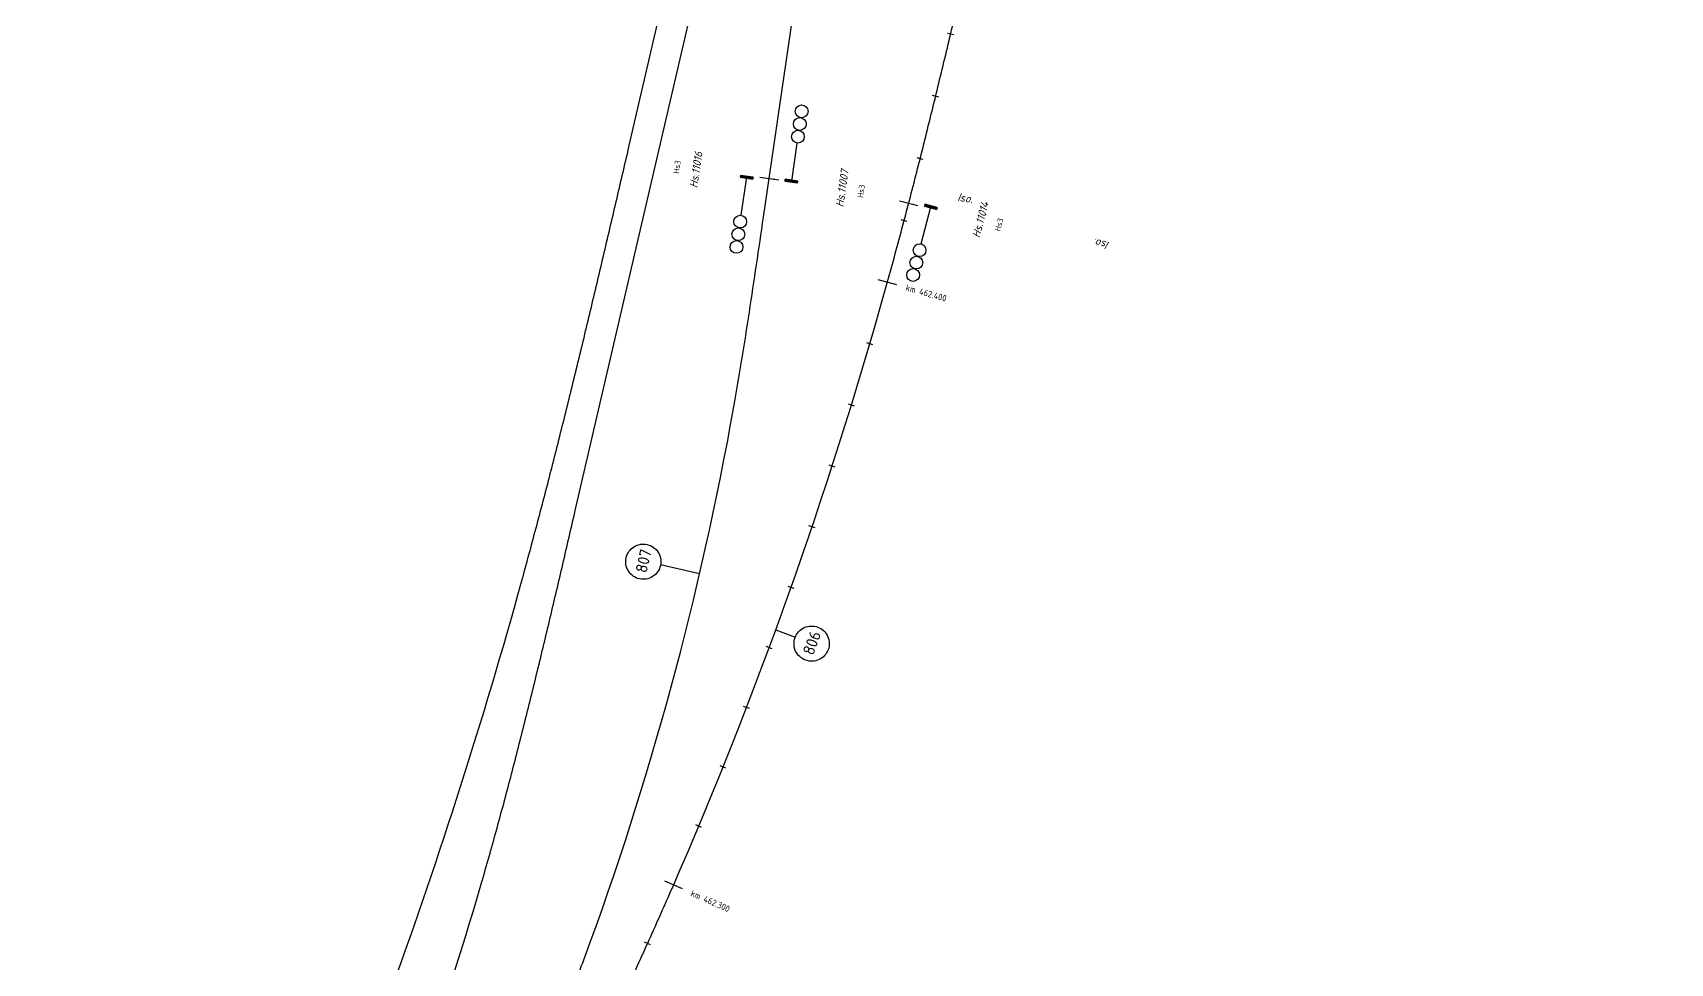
# Model space of a CAD drawing. Header units: metres. Extents: x 3897055 to 3898291, y -5462367 to -5461157.
# Drawn here: x 3897483.5 to 3897739.3, y -5462225.2 to -5462079.8 of the extents above; entities that cross this region are included whole.
import ezdxf
from ezdxf.enums import TextEntityAlignment as Align

# ---------------------------------------------------------------- set-up
doc = ezdxf.new("R2010")
doc.units = ezdxf.units.M
doc.layers.get('0').update_dxf_attribs({"color": 211})
for name, color, linetype in [('JBTFE__INNSETTINGSPUNKT', 62, 'Continuous'), ('JBTOB__NAVN', 2, 'Continuous'), ('JBTSI_SA_SKJ', 2, 'Continuous'), ('JBTSI_SA_SPF', 2, 'Continuous'), ('RC_SYMBOLFRAMES', 7, 'Continuous')]:
    doc.layers.add(name, color=color, linetype=linetype)
for name, color, linetype, true_color in [('JBTFE_ANNOTATIONS_MILEAGE', 2, 'Continuous', 0xffff00), ('JBTOB_KO_SPO', 2, 'Continuous', 0xffff00), ('JBTSI__INFO', 4, 'Continuous', 0x00ffff), ('JBTSI__NAVN', 2, 'Continuous', 0xffff00), ('JBTSI_SA_SIG', 2, 'Continuous', 0xffff00)]:
    doc.layers.add(name, color=color, linetype=linetype, true_color=true_color)
doc.styles.add('ISO', font='iso3098.shx')
doc.styles.add('RC-STANDARD', font='iso3098.shx')

# ---------------------------------------------------------------- blocks, each defined once
blk = doc.blocks.new('NO-BN-2D-JBTFE-SECTION-SYMBOL')
at = {"color": 0, "linetype": 'ByBlock', "lineweight": -2, "transparency": 16777216, "style": 'ISO'}
blk.add_attdef('X_001', (-0.63, -0.9), '', height=1.8, dxfattribs=at)
blk = doc.blocks.new('*Z41')
at = {"layer": 'RC_SYMBOLFRAMES', "color": 0, "linetype": 'Continuous', "transparency": 16777216}
blk.add_lwpolyline([(-0.14, 2.75, -0.414214), (2.63, 0.02), (2.63, 0.02, -0.414214), (-0.09, -2.75, -0.414214), (-2.87, -0.03), (-2.87, -0.03, -0.414214), (-0.14, 2.75)], format="xyb", close=True, dxfattribs=at)
blk.add_lwpolyline([(0.08, -9), (0.02, -2.75)], dxfattribs=at)
at = {"color": 0, "linetype": 'ByBlock', "lineweight": -2, "transparency": 16777216}
ref = blk.add_blockref('NO-BN-2D-JBTFE-SECTION-SYMBOL', (0, 0), dxfattribs=dict(at, rotation=0.5103120315766796))
ref.add_attrib('X_001', '807', (-1.82, -0.92), dxfattribs={"color": 0, "linetype": 'ByBlock', "lineweight": -2, "transparency": 16777216, "height": 1.8, "rotation": 0.5103, "style": 'ISO'})
at = {"layer": 'JBTSI__INFO', "color": 0, "linetype": 'ByBlock', "lineweight": -2, "transparency": 16777216, "style": 'ISO'}
blk.add_attdef('OBJEKTINFO', text='', height=0.9, rotation=270, dxfattribs=at).set_placement((-1.4, 30), align=Align.MIDDLE_CENTER)
at = {"layer": 'JBTSI__NAVN', "color": 0, "linetype": 'ByBlock', "lineweight": -2, "transparency": 16777216, "style": 'ISO', "oblique": 15}
blk.add_attdef('OBJEKTNAVN', text='', height=1.25, rotation=270, dxfattribs=at).set_placement((1.4, 30), align=Align.MIDDLE_CENTER)
blk = doc.blocks.new('*Z42')
at = {"layer": 'RC_SYMBOLFRAMES', "color": 0, "linetype": 'Continuous', "transparency": 16777216}
blk.add_lwpolyline([(0, 6), (-0.04, 2.75)], dxfattribs=at)
blk.add_lwpolyline([(-0.08, 2.75, -0.414214), (2.67, 0), (2.67, 0, -0.414214), (-0.08, -2.75, -0.414214), (-2.83, 0), (-2.83, 0, -0.414214), (-0.08, 2.75)], format="xyb", close=True, dxfattribs=at)
at = {"color": 0, "linetype": 'ByBlock', "lineweight": -2, "transparency": 16777216}
ref = blk.add_blockref('NO-BN-2D-JBTFE-SECTION-SYMBOL', (0, 0), dxfattribs=at)
ref.add_attrib('X_001', '806', (-1.83, -0.9), dxfattribs={"color": 0, "linetype": 'ByBlock', "lineweight": -2, "transparency": 16777216, "height": 1.8, "rotation": 360, "style": 'ISO'})
at = {"layer": 'JBTSI__INFO', "color": 0, "linetype": 'ByBlock', "lineweight": -2, "transparency": 16777216, "style": 'ISO'}
blk.add_attdef('OBJEKTINFO', text='', height=0.9, rotation=270, dxfattribs=at).set_placement((-1.4, -30), align=Align.MIDDLE_CENTER)
at = {"layer": 'JBTSI__NAVN', "color": 0, "linetype": 'ByBlock', "lineweight": -2, "transparency": 16777216, "style": 'ISO', "oblique": 15}
blk.add_attdef('OBJEKTNAVN', text='', height=1.25, rotation=270, dxfattribs=at).set_placement((1.4, -30), align=Align.MIDDLE_CENTER)
blk = doc.blocks.new('*Z58', base_point=(304770.23, 6702976.87))
at = {"color": 0}
for p, q in [((305122.7, 6703275.53), (305123.16, 6703274.64)), ((305113.38, 6703271.72), (305114.81, 6703269.08)), ((305105.08, 6703266.02), (305105.57, 6703265.15)), ((305096.38, 6703261.09), (305096.88, 6703260.22)), ((305087.74, 6703256.04), (305088.25, 6703255.18)), ((305079.18, 6703250.86), (305079.7, 6703250.01)), ((305070.68, 6703245.57), (305071.22, 6703244.72)), ((305062.27, 6703240.15), (305062.82, 6703239.31)), ((305053.93, 6703234.62), (305054.49, 6703233.79)), ((305045.67, 6703228.97), (305046.24, 6703228.15)), ((305037.49, 6703223.21), (305038.07, 6703222.4)), ((305028.79, 6703218.14), (305030.57, 6703215.73)), ((305021.37, 6703211.35), (305021.97, 6703210.55)), ((305013.42, 6703205.28), (305014.03, 6703204.49)), ((305005.52, 6703199.13), (305006.14, 6703198.34)), ((304997.68, 6703192.93), (304998.3, 6703192.14))]:
    blk.add_line(p, q, dxfattribs=at)
at = {"color": 0, "char_height": 1, "attachment_point": 4, "style": 'RC-STANDARD'}
for s, insert, rotation in [('km 462.300', (305112.67, 6703273.04), 118.3359), ('km 462.400', (305027.9, 6703219.35), 126.3589)]:
    blk.add_mtext(s, dxfattribs=dict(at, insert=insert, rotation=rotation))
blk = doc.blocks.new('NO-BN-2D-JBTSI-TOGDETEKSJON-EN-STREK-ISOLERT-SKJOET')
at = {"color": 0, "linetype": 'ByBlock', "lineweight": -2, "transparency": 16777216}
blk.add_line((0, -2.25), (0, 0.75), dxfattribs=at)
blk = doc.blocks.new('NO-BN-2D-INSERTION-POINT')
at = {"layer": 'JBTFE__INNSETTINGSPUNKT', "linetype": 'ByBlock', "lineweight": -2, "transparency": 16777216}
for p, q in [((-0.05, 0), (0.05, 0)), ((0, -0.05), (0, 0.05))]:
    blk.add_line(p, q, dxfattribs=at)
blk.add_circle((0, 0), 0.05, dxfattribs=at)
blk = doc.blocks.new('*Z78')
at = {"color": 0, "linetype": 'ByBlock', "lineweight": -2, "transparency": 16777216}
blk.add_blockref('NO-BN-2D-INSERTION-POINT', (0, 0), dxfattribs=at)
at = {"color": 0, "linetype": 'ByBlock', "lineweight": -2, "transparency": 16777216, "rotation": 179.9999999995285}
blk.add_blockref('NO-BN-2D-JBTSI-TOGDETEKSJON-EN-STREK-ISOLERT-SKJOET', (0, 0), dxfattribs=at)
at = {"layer": 'JBTSI__INFO', "color": 0, "linetype": 'ByBlock', "lineweight": -2, "transparency": 16777216, "style": 'ISO'}
blk.add_attdef('OBJEKTINFO', text='', height=0.9, rotation=270, dxfattribs=at).set_placement((-1.4, -30), align=Align.MIDDLE_CENTER)
at = {"layer": 'JBTSI__NAVN', "color": 0, "linetype": 'ByBlock', "lineweight": -2, "transparency": 16777216, "style": 'ISO', "oblique": 15}
blk.add_attdef('OBJEKTNAVN', text='', height=1.25, rotation=270, dxfattribs=at).set_placement((1.4, -30), align=Align.MIDDLE_CENTER)
blk = doc.blocks.new('*Z79')
at = {"color": 0, "linetype": 'ByBlock', "lineweight": -2, "transparency": 16777216}
blk.add_blockref('NO-BN-2D-INSERTION-POINT', (0, 0), dxfattribs=at)
at = {"color": 0, "linetype": 'ByBlock', "lineweight": -2, "transparency": 16777216, "rotation": 180.0000032147362}
blk.add_blockref('NO-BN-2D-JBTSI-TOGDETEKSJON-EN-STREK-ISOLERT-SKJOET', (0, 0), dxfattribs=at)
at = {"layer": 'JBTSI__INFO', "color": 0, "linetype": 'ByBlock', "lineweight": -2, "transparency": 16777216, "style": 'ISO'}
blk.add_attdef('OBJEKTINFO', text='', height=0.9, rotation=270, dxfattribs=at).set_placement((-1.4, -30), align=Align.MIDDLE_CENTER)
at = {"layer": 'JBTSI__NAVN', "color": 0, "linetype": 'ByBlock', "lineweight": -2, "transparency": 16777216, "style": 'ISO', "oblique": 15}
blk.add_attdef('OBJEKTNAVN', text='', height=1.25, rotation=270, dxfattribs=at).set_placement((1.4, -30), align=Align.MIDDLE_CENTER)
blk = doc.blocks.new('NO-BN-2D-JBTSI-SIGNAL-20-HS3')
at = {"color": 0, "linetype": 'ByBlock', "lineweight": -2, "transparency": 16777216}
blk.add_line((0, 6), (0, 0), dxfattribs=at)
at = {"color": 0, "linetype": 'Continuous', "lineweight": -2, "transparency": 16777216}
for p, q in [((-0.71, -0.15), (-1, 0.14)), ((-0.76, -0.15), (-1, 0.09)), ((-0.8, -0.15), (-1, 0.05)), ((-0.85, -0.15), (-1, 0)), ((-0.67, -0.15), (-0.97, 0.15)), ((-0.62, -0.15), (-0.92, 0.15)), ((-0.58, -0.15), (-0.88, 0.15)), ((-0.53, -0.15), (-0.83, 0.15)), ((-0.49, -0.15), (-0.79, 0.15)), ((-0.44, -0.15), (-0.74, 0.15)), ((-0.4, -0.15), (-0.7, 0.15)), ((-0.35, -0.15), (-0.65, 0.15)), ((-0.31, -0.15), (-0.61, 0.15)), ((-0.26, -0.15), (-0.56, 0.15)), ((-0.22, -0.15), (-0.52, 0.15)), ((-0.17, -0.15), (-0.47, 0.15)), ((-0.13, -0.15), (-0.43, 0.15)), ((-0.08, -0.15), (-0.38, 0.15)), ((-0.04, -0.15), (-0.34, 0.15)), ((0.01, -0.15), (-0.29, 0.15)), ((0.05, -0.15), (-0.25, 0.15)), ((0.1, -0.15), (-0.2, 0.15)), ((0.14, -0.15), (-0.16, 0.15)), ((0.18, -0.15), (-0.12, 0.15)), ((0.23, -0.15), (-0.07, 0.15)), ((0.27, -0.15), (-0.03, 0.15)), ((0.32, -0.15), (0.02, 0.15)), ((0.36, -0.15), (0.06, 0.15)), ((0.41, -0.15), (0.11, 0.15)), ((0.45, -0.15), (0.15, 0.15)), ((0.5, -0.15), (0.2, 0.15)), ((0.54, -0.15), (0.24, 0.15)), ((0.59, -0.15), (0.29, 0.15)), ((0.63, -0.15), (0.33, 0.15)), ((0.68, -0.15), (0.38, 0.15)), ((0.72, -0.15), (0.42, 0.15)), ((0.77, -0.15), (0.47, 0.15)), ((0.81, -0.15), (0.51, 0.15)), ((0.86, -0.15), (0.56, 0.15)), ((0.9, -0.15), (0.6, 0.15)), ((0.95, -0.15), (0.65, 0.15)), ((0.99, -0.15), (0.69, 0.15)), ((1, -0.11), (0.74, 0.15)), ((1, -0.07), (0.78, 0.15)), ((1, -0.02), (0.83, 0.15)), ((1, 0.02), (0.87, 0.15)), ((1, 0.07), (0.92, 0.15)), ((1, 0.11), (0.96, 0.15)), ((-0.89, -0.15), (-1, -0.04)), ((-0.94, -0.15), (-1, -0.09)), ((-0.98, -0.15), (-1, -0.13))]:
    blk.add_line(p, q, dxfattribs=at)
at = {"color": 0, "linetype": 'ByBlock', "lineweight": -2, "transparency": 16777216}
blk.add_lwpolyline([(1, -0.15), (1, 0.15), (-1, 0.15), (-1, -0.15)], close=True, dxfattribs=at)
for centre in [(0, 11), (0, 9), (0, 7)]:
    blk.add_circle(centre, 1, dxfattribs=at)
blk = doc.blocks.new('*Z80')
at = {"color": 0, "linetype": 'ByBlock', "lineweight": -2, "transparency": 16777216, "rotation": 89.9999999995285}
blk.add_blockref('NO-BN-2D-JBTSI-SIGNAL-20-HS3', (0, 0), dxfattribs=at)
at = {"color": 0, "linetype": 'ByBlock', "lineweight": -2, "transparency": 16777216}
blk.add_blockref('NO-BN-2D-INSERTION-POINT', (0, 0), dxfattribs=at)
at = {"layer": 'JBTSI__INFO', "color": 0, "linetype": 'ByBlock', "lineweight": -2, "transparency": 16777216, "style": 'ISO'}
blk.add_attdef('OBJEKTINFO', text='', height=0.9, dxfattribs=at).set_placement((0, 11), align=Align.MIDDLE_CENTER)
at = {"layer": 'JBTSI__NAVN', "color": 0, "linetype": 'ByBlock', "lineweight": -2, "transparency": 16777216, "style": 'ISO', "oblique": 15}
blk.add_attdef('OBJEKTNAVN', text='', height=1.25, dxfattribs=at).set_placement((0, 8), align=Align.MIDDLE_CENTER)
blk = doc.blocks.new('*Z81')
at = {"color": 0, "linetype": 'ByBlock', "lineweight": -2, "transparency": 16777216, "rotation": 269.9999999995285}
blk.add_blockref('NO-BN-2D-JBTSI-SIGNAL-20-HS3', (0, 0), dxfattribs=at)
at = {"color": 0, "linetype": 'ByBlock', "lineweight": -2, "transparency": 16777216}
blk.add_blockref('NO-BN-2D-INSERTION-POINT', (0, 0), dxfattribs=at)
at = {"layer": 'JBTSI__INFO', "color": 0, "linetype": 'ByBlock', "lineweight": -2, "transparency": 16777216, "style": 'ISO'}
blk.add_attdef('OBJEKTINFO', text='', height=0.9, dxfattribs=at).set_placement((0, -11), align=Align.MIDDLE_CENTER)
at = {"layer": 'JBTSI__NAVN', "color": 0, "linetype": 'ByBlock', "lineweight": -2, "transparency": 16777216, "style": 'ISO', "oblique": 15}
blk.add_attdef('OBJEKTNAVN', text='', height=1.25, dxfattribs=at).set_placement((0, -8), align=Align.MIDDLE_CENTER)
blk = doc.blocks.new('*Z82')
at = {"color": 0, "linetype": 'ByBlock', "lineweight": -2, "transparency": 16777216, "rotation": 90.00000319033946}
blk.add_blockref('NO-BN-2D-JBTSI-SIGNAL-20-HS3', (0, 0), dxfattribs=at)
at = {"color": 0, "linetype": 'ByBlock', "lineweight": -2, "transparency": 16777216}
blk.add_blockref('NO-BN-2D-INSERTION-POINT', (0, 0), dxfattribs=at)
at = {"layer": 'JBTSI__INFO', "color": 0, "linetype": 'ByBlock', "lineweight": -2, "transparency": 16777216, "style": 'ISO'}
blk.add_attdef('OBJEKTINFO', text='', height=0.9, dxfattribs=at).set_placement((0, -11), align=Align.MIDDLE_CENTER)
at = {"layer": 'JBTSI__NAVN', "color": 0, "linetype": 'ByBlock', "lineweight": -2, "transparency": 16777216, "style": 'ISO', "oblique": 15}
blk.add_attdef('OBJEKTNAVN', text='', height=1.25, dxfattribs=at).set_placement((0, -8), align=Align.MIDDLE_CENTER)

msp = doc.modelspace()

# ---------------------------------------------------------------- linework, layer by layer
at = {"layer": 'JBTOB_KO_SPO', "flags": 128}
for points in [[(3897483.52, -5462354.19), (3897483.72, -5462353.79, 0.000161), (3897487.66, -5462345.98, 0.000483), (3897491.6, -5462338.16, 0.000804), (3897495.51, -5462330.33, 0.001126), (3897499.39, -5462322.49, 0.001448), (3897503.23, -5462314.63, 0.001769), (3897507.02, -5462306.75, 0.002091), (3897510.75, -5462298.83, 0.002413), (3897514.41, -5462290.88, 0.039252), (3897559.86, -5462165.62, 0.002413), (3897562.14, -5462157.17, 0.002091), (3897564.36, -5462148.71, 0.001769), (3897566.5, -5462140.23, 0.001448), (3897568.6, -5462131.73, 0.001126), (3897570.64, -5462123.22, 0.000804), (3897572.66, -5462114.71, 0.000483), (3897574.65, -5462106.19, 0.000161), (3897576.64, -5462097.67), (3897795.18, -5461157.42)], [(3897507.8, -5462366.45), (3897548.7, -5462285.46, 0.000173), (3897552.7, -5462277.53, 0.000519), (3897556.7, -5462269.59, 0.000865), (3897560.67, -5462261.63, 0.00121), (3897564.61, -5462253.67, 0.001556), (3897568.5, -5462245.68, 0.001902), (3897572.34, -5462237.66, 0.002248), (3897576.12, -5462229.61, 0.002594), (3897579.81, -5462221.53, 0.002939), (3897583.42, -5462213.4, 0.034623), (3897616.58, -5462120.37, 0.002973), (3897618.99, -5462111.55, 0.002515), (3897621.31, -5462102.71, 0.002058), (3897623.54, -5462093.84, 0.001601), (3897625.71, -5462084.96, 0.001143), (3897627.83, -5462076.07, 0.000686), (3897629.92, -5462067.17, 0.000229), (3897631.99, -5462058.26), (3897839.01, -5461167.61)], [(3897491.02, -5462357.98), (3897503.15, -5462333.95, 0.000278), (3897507.01, -5462326.3, 0.000835), (3897510.85, -5462318.64, 0.001391), (3897514.66, -5462310.96, 0.001948), (3897518.42, -5462303.26, 0.002505), (3897522.11, -5462295.52, 0.003061), (3897525.71, -5462287.74, 0.003618), (3897529.21, -5462279.92, 0.032557), (3897553.61, -5462212.66, 0.003618), (3897555.95, -5462204.41, 0.003061), (3897558.17, -5462196.13, 0.002505), (3897560.3, -5462187.83, 0.001948), (3897562.35, -5462179.51, 0.001391), (3897564.35, -5462171.17, 0.000835), (3897566.31, -5462162.83, 0.000278), (3897568.26, -5462154.48), (3897659.58, -5461761.56, -0.000139)], [(3897522.3, -5462337.73, 0.020788), (3897539.48, -5462299.89), (3897558.61, -5462252.61, 0.000469), (3897561.42, -5462245.65, 0.001406), (3897564.2, -5462238.69, 0.002344), (3897566.93, -5462231.7, 0.003281), (3897569.58, -5462224.69, 0.044849), (3897593.02, -5462138.29, 0.003281), (3897594.28, -5462130.9, 0.002344), (3897595.45, -5462123.49, 0.001406), (3897596.57, -5462116.07, 0.000469), (3897597.66, -5462108.65), (3897626.47, -5461911.64, -0.020788), (3897634.19, -5461870.8)]]:
    msp.add_lwpolyline(points, format="xyb", dxfattribs=at)

# ---------------------------------------------------------------- block references
at = {"layer": 'JBTFE_ANNOTATIONS_MILEAGE', "rotation": 218.1160499203668}
msp.add_blockref('*Z58', (3897672.96, -5461769.8), dxfattribs=at)
at = {"layer": 'JBTSI_SA_SIG'}
ref = msp.add_blockref('*Z81', (3897602.02, -5462103, 9.82), dxfattribs=dict(at, rotation=81.67884807966693))
ref.add_attrib('OBJEKTNAVN', 'Hs.11007', dxfattribs={"layer": 'JBTSI__NAVN', "color": 0, "linetype": 'ByBlock', "lineweight": -2, "transparency": 16777216, "height": 1.25, "rotation": 81.6788, "style": 'RC-STANDARD', "oblique": 15}).set_placement((3897609.94, -5462104.15, 9.82), align=Align.MIDDLE_CENTER)
ref.add_attrib('OBJEKTINFO', 'Hs3', dxfattribs={"layer": 'JBTSI__INFO', "color": 0, "linetype": 'ByBlock', "lineweight": -2, "transparency": 16777216, "height": 0.9, "rotation": 81.6788, "style": 'RC-STANDARD'}).set_placement((3897612.91, -5462104.59, 9.82), align=Align.MIDDLE_CENTER)
ref = msp.add_blockref('*Z80', (3897595.03, -5462102.41, 9.81), dxfattribs=dict(at, rotation=81.67884807966693))
ref.add_attrib('OBJEKTNAVN', 'Hs.11016', dxfattribs={"layer": 'JBTSI__NAVN', "color": 0, "linetype": 'ByBlock', "lineweight": -2, "transparency": 16777216, "height": 1.25, "rotation": 81.6788, "style": 'RC-STANDARD', "oblique": 15}).set_placement((3897587.12, -5462101.25, 9.81), align=Align.MIDDLE_CENTER)
ref.add_attrib('OBJEKTINFO', 'Hs3', dxfattribs={"layer": 'JBTSI__INFO', "color": 0, "linetype": 'ByBlock', "lineweight": -2, "transparency": 16777216, "height": 0.9, "rotation": 81.6788, "style": 'RC-STANDARD'}).set_placement((3897584.15, -5462100.81, 9.81), align=Align.MIDDLE_CENTER)
ref = msp.add_blockref('*Z82', (3897623.8, -5462107.03, 9.43), dxfattribs=dict(at, rotation=75.39319901694476))
ref.add_attrib('OBJEKTNAVN', 'Hs.11014', dxfattribs={"layer": 'JBTSI__NAVN', "color": 0, "linetype": 'ByBlock', "lineweight": -2, "transparency": 16777216, "height": 1.25, "rotation": 75.3932, "style": 'RC-STANDARD', "oblique": 15}).set_placement((3897631.54, -5462109.05, 9.43), align=Align.MIDDLE_CENTER)
ref.add_attrib('OBJEKTINFO', 'Hs3', dxfattribs={"layer": 'JBTSI__INFO', "color": 0, "linetype": 'ByBlock', "lineweight": -2, "transparency": 16777216, "height": 0.9, "rotation": 75.3932, "style": 'RC-STANDARD'}).set_placement((3897634.45, -5462109.81, 9.43), align=Align.MIDDLE_CENTER)
at = {"layer": 'JBTSI_SA_SKJ'}
ref = msp.add_blockref('*Z78', (3897599.29, -5462102.7, 9.81), dxfattribs=dict(at, rotation=81.67884807966693))
ref.add_attrib('OBJEKTNAVN', 'Iso.', dxfattribs={"layer": 'JBTOB__NAVN', "color": 0, "linetype": 'ByBlock', "lineweight": -2, "transparency": 16777216, "height": 1.25, "rotation": 351.6788, "style": 'RC-STANDARD', "oblique": 15}).set_placement((3897629.17, -5462105.65, 9.81), align=Align.MIDDLE_CENTER)
ref = msp.add_blockref('*Z79', (3897621.06, -5462106.64, 9.52), dxfattribs=dict(at, rotation=75.37394237850101))
ref.add_attrib('OBJEKTNAVN', 'Iso.', dxfattribs={"layer": 'JBTOB__NAVN', "color": 0, "linetype": 'ByBlock', "lineweight": -2, "transparency": 16777216, "height": 1.25, "rotation": 165.3739, "style": 'RC-STANDARD', "oblique": 15}).set_placement((3897650.44, -5462112.86, 9.52), align=Align.MIDDLE_CENTER)
at = {"layer": 'JBTSI_SA_SPF'}
for name, p, rotation in [('*Z41', (3897578.91, -5462162.35, 9.04), 76.3961661378305), ('*Z42', (3897605.2, -5462175.19, 8.86), 69.89812242089783)]:
    msp.add_blockref(name, p, dxfattribs=dict(at, rotation=rotation))

doc.saveas('drawing.dxf')
